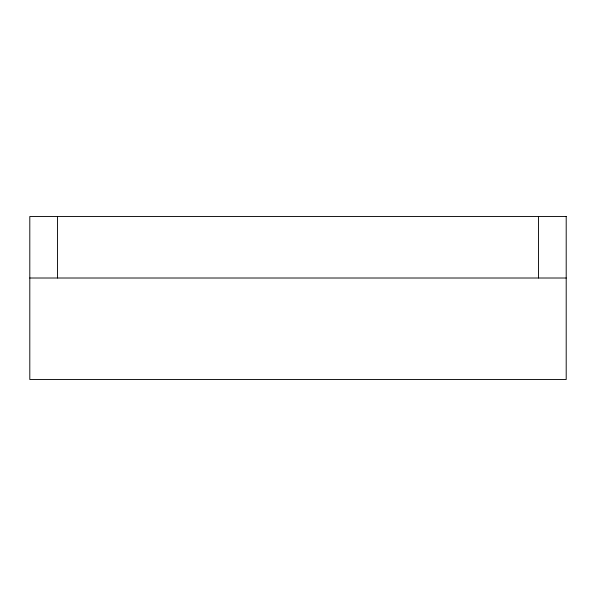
<?xml version="1.0" encoding="UTF-8"?>
<svg xmlns="http://www.w3.org/2000/svg" width="596" height="596" viewBox="0 0 596 596"><rect width="100%" height="100%" fill="white"/><g stroke="black" fill="none" stroke-linecap="round" stroke-linejoin="round"><path stroke-width="0.89" d="M29.8 278.012L566.2 278.012M538.516 216.497L538.516 278.012M57.484 216.497L57.484 278.012M566.2 216.497L29.8 216.497L29.8 379.503L566.2 379.503L566.2 216.497"/></g></svg>
